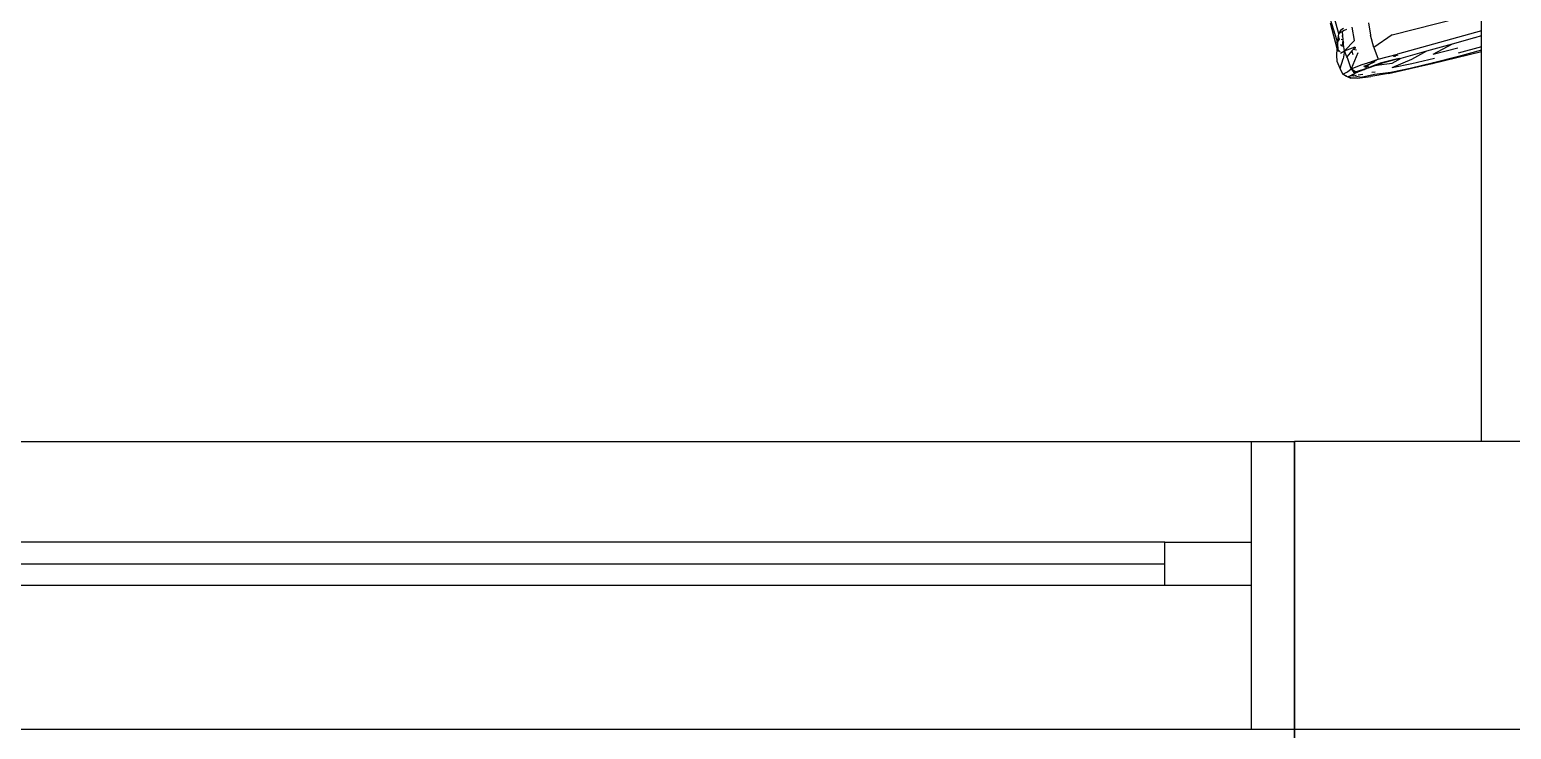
# Model space of a CAD drawing. Header units: millimetres. Extents: x -41292 to 298682, y -22072 to 33155.
# Drawn here: x 36566 to 37595, y 2681 to 3167 of the extents above; entities that cross this region are included whole.
import ezdxf

# ---------------------------------------------------------------- set-up
doc = ezdxf.new("R2010")
doc.units = ezdxf.units.MM
for name, color, linetype in [('가구', 8, 'Continuous'), ('벽1', 2, 'Continuous'), ('창호', 4, 'Continuous'), ('틀', 8, 'Continuous')]:
    doc.layers.add(name, color=color, linetype=linetype)

# ---------------------------------------------------------------- blocks, each defined once
blk = doc.blocks.new('AHSISHEUD')
for p, q in [((38140, 20811.2), (38202, 20827)), ((38202, 20814.1), (38202, 20827)), ((38101.8, 20807), (38096.9, 20822.6)), ((38101.7, 20801.7), (38097, 20819.3)), ((38102.8, 20811.8), (38099.8, 20822.8)), ((38102.8, 20811.8), (38104.2, 20814.7)), ((38104.1, 20812.8), (38104.2, 20814.7)), ((38105.3, 20813.6), (38104.1, 20812.8)), ((38104.2, 20814.7), (38106.2, 20815.8)), ((38106.5, 20814.2), (38105.3, 20813.6)), ((38105.6, 20810.6), (38105.3, 20813.6)), ((38106.5, 20814.2), (38106.6, 20814.4)), ((38106.6, 20814.2), (38106.5, 20814.2)), ((38108.3, 20814.9), (38106.6, 20814.2)), ((38106.6, 20814.2), (38106.6, 20814.4)), ((38113.8, 20807.2), (38112.1, 20816.6)), ((38123.4, 20819.6), (38124.9, 20810.9)), ((38202, 20814.1), (38143.6, 20797.8)), ((38202, 20810.7), (38202, 20814.1)), ((38101.8, 20807), (38102.4, 20808.6)), ((38101.8, 20806.8), (38101.8, 20807)), ((38101.8, 20806.8), (38102, 20806.3)), ((38102, 20804.2), (38101.8, 20806.8)), ((38102.2, 20806.8), (38102, 20806.3)), ((38102, 20804.9), (38102.2, 20806.8)), ((38102, 20806.3), (38102, 20804.9)), ((38102, 20804.2), (38102, 20804.9)), ((38102, 20804.9), (38102.2, 20801.2)), ((38102.2, 20801.2), (38102, 20804.2)), ((38102.2, 20806.8), (38102.4, 20808.6)), ((38103, 20808.1), (38102.2, 20806.8)), ((38102.4, 20808.6), (38102.8, 20811.8)), ((38102.4, 20808.6), (38102.7, 20809.3)), ((38102.7, 20809.3), (38103, 20810)), ((38102.7, 20809.3), (38103, 20808.1)), ((38104.1, 20812.8), (38102.8, 20811.8)), ((38103.2, 20808.1), (38103, 20808.1)), ((38105.1, 20803.4), (38104.1, 20804.3)), ((38105.9, 20807.8), (38104.5, 20807.9)), ((38104.9, 20810.6), (38105.6, 20810.6)), ((38105.5, 20803.8), (38105.6, 20805.4)), ((38105.9, 20808), (38105.6, 20810.6)), ((38105.6, 20805.4), (38105.9, 20807.8)), ((38106.1, 20806.1), (38105.6, 20805.4)), ((38105.6, 20805.4), (38106.2, 20805)), ((38106.4, 20802.9), (38105.7, 20803)), ((38105.9, 20807.8), (38105.9, 20808)), ((38105.9, 20807.7), (38105.9, 20807.8)), ((38106.1, 20806.1), (38105.9, 20807.8)), ((38106.2, 20805), (38106.1, 20806.1)), ((38106.2, 20804.4), (38106.2, 20805)), ((38106.4, 20802.9), (38106.2, 20804.4)), ((38106.7, 20800), (38106.4, 20802.9)), ((38113.8, 20807.2), (38106.7, 20800)), ((38106.7, 20800), (38114.2, 20802.8)), ((38114.2, 20802.8), (38113.7, 20802.1)), ((38127.2, 20802.5), (38124.9, 20810.9)), ((38140, 20811.2), (38127.2, 20802.5)), ((38164, 20800.1), (38181.8, 20805)), ((38168.5, 20797.7), (38181.8, 20805)), ((38181.8, 20805), (38197.4, 20809.4)), ((38202, 20802.9), (38185.7, 20798.5)), ((38197.4, 20809.4), (38197.5, 20809.4)), ((38197.5, 20809.4), (38202, 20810.7)), ((38201.4, 20810.3), (38202, 20810.6)), ((38202, 20810.6), (38202, 20810.7)), ((38202, 20802.9), (38202, 20810.6)), ((38202, 20800.6), (38202, 20802.9)), ((38101.4, 20797.1), (38101.7, 20801.7)), ((38101.8, 20792.7), (38101.4, 20797.1)), ((38102.3, 20799.6), (38101.7, 20801.7)), ((38103.9, 20787.9), (38101.8, 20792.7)), ((38102.2, 20801.1), (38102.2, 20801.2)), ((38103.9, 20799.3), (38102.2, 20801.1)), ((38102.2, 20801.1), (38102.3, 20799.6)), ((38103.9, 20787.9), (38105.9, 20794.5)), ((38104, 20798.5), (38106.7, 20800)), ((38106.7, 20800), (38105.9, 20794.5)), ((38108.5, 20796), (38106.7, 20800)), ((38111.9, 20800), (38108.5, 20796)), ((38108.8, 20795.3), (38108.5, 20796)), ((38108.8, 20795.3), (38108.7, 20795.3)), ((38111.5, 20787.7), (38108.8, 20795.3)), ((38116.1, 20798.8), (38111.5, 20787.7)), ((38112.8, 20801.1), (38111.9, 20800)), ((38111.9, 20800), (38112, 20799.9)), ((38112, 20799.9), (38112.6, 20797.5)), ((38113.6, 20802), (38112.8, 20801.1)), ((38115.2, 20800.6), (38112.8, 20801.1)), ((38114.6, 20802.1), (38113.6, 20802)), ((38113.7, 20802.1), (38113.6, 20802)), ((38114.5, 20802.1), (38113.7, 20802.1)), ((38113.7, 20802.1), (38114.6, 20802.1)), ((38122.9, 20791.8), (38127.6, 20793.4)), ((38126, 20792.2), (38127.6, 20793.4)), ((38128, 20792.5), (38126, 20792.2)), ((38127.2, 20802.5), (38130.2, 20794.2)), ((38127.6, 20793.4), (38128.2, 20793.5)), ((38128.2, 20793.5), (38130.2, 20794.2)), ((38128.2, 20793.5), (38129.1, 20793.4)), ((38130.2, 20794.2), (38143.6, 20797.8)), ((38141.7, 20794), (38131.6, 20791.6)), ((38144.8, 20794.7), (38133.5, 20791.7)), ((38133.5, 20791.7), (38141.7, 20794)), ((38139.9, 20791.5), (38146.2, 20795.1)), ((38140, 20788.5), (38153.5, 20794.4)), ((38141.6, 20796.5), (38140.6, 20796.2)), ((38141.2, 20796.6), (38141.6, 20796.5)), ((38143.8, 20797.1), (38141.6, 20796.5)), ((38141.6, 20796.5), (38142.2, 20796.5)), ((38141.7, 20794), (38144.7, 20794.8)), ((38144.8, 20794.7), (38141.7, 20794)), ((38144.8, 20794.7), (38146.2, 20795.1)), ((38146.2, 20795.1), (38164, 20800.1)), ((38153.5, 20794.4), (38164, 20800.1)), ((38153.6, 20791.4), (38169.3, 20794.9)), ((38202, 20799.5), (38167.7, 20791)), ((38168.5, 20797.7), (38185.5, 20802.2)), ((38186.1, 20796.1), (38168.6, 20791.7)), ((38202, 20800.6), (38186.1, 20796.1)), ((38202, 20799.5), (38202, 20800.6)), ((38202, 20528.7), (38202, 20799.5)), ((38105.7, 20783.9), (38103.9, 20787.9)), ((38105.7, 20783.9), (38109, 20785.5)), ((38107.5, 20782.8), (38105.7, 20783.9)), ((38108.2, 20782.8), (38107.5, 20782.8)), ((38107.5, 20782.8), (38111.3, 20781.2)), ((38109, 20785.5), (38111.5, 20787.7)), ((38109.5, 20782.3), (38110.7, 20782.8)), ((38111.3, 20781.2), (38109.5, 20782.3)), ((38110.7, 20782.8), (38112.4, 20783.6)), ((38112.8, 20782.8), (38110.7, 20782.8)), ((38111.5, 20787.7), (38119.1, 20790.5)), ((38113.9, 20785.8), (38111.5, 20787.7)), ((38111.5, 20787.7), (38113.4, 20785)), ((38112, 20783), (38113.9, 20784.3)), ((38112.4, 20783.6), (38112, 20783)), ((38113, 20782.8), (38112, 20783)), ((38112.4, 20783.6), (38113.9, 20784.3)), ((38112.8, 20782.8), (38113, 20782.8)), ((38113.4, 20785), (38113, 20784.5)), ((38113, 20782.8), (38114.8, 20783.1)), ((38114.4, 20782.4), (38113, 20782.8)), ((38113.9, 20785.8), (38113.4, 20785)), ((38113.4, 20785), (38113.9, 20784.3)), ((38114.4, 20785.4), (38113.9, 20785.8)), ((38114.4, 20785.4), (38113.9, 20784.3)), ((38115.8, 20785.2), (38113.9, 20784.3)), ((38115, 20785.6), (38114.4, 20785.4)), ((38118.4, 20781.6), (38114.4, 20782.4)), ((38122, 20787.9), (38115, 20785.6)), ((38115, 20785.6), (38115.8, 20785.2)), ((38115.5, 20781.2), (38125, 20782.3)), ((38117.3, 20785.8), (38115.8, 20785.2)), ((38115.8, 20785.2), (38116, 20785.1)), ((38116.3, 20783.4), (38119.6, 20784)), ((38120, 20786.9), (38117.3, 20785.8)), ((38127.7, 20783.7), (38118.4, 20781.6)), ((38119.1, 20790.5), (38122.9, 20791.8)), ((38120.2, 20787), (38120, 20786.9)), ((38123.4, 20788.2), (38120.2, 20787)), ((38120.7, 20787), (38120.2, 20787)), ((38120.3, 20789.4), (38124.1, 20790.9)), ((38121, 20788.7), (38124.1, 20790.9)), ((38121, 20788.7), (38123.7, 20789.2)), ((38122, 20787.9), (38126.9, 20789.8)), ((38126, 20792.2), (38122.9, 20791.8)), ((38123.4, 20788.2), (38128.7, 20790.1)), ((38124.1, 20790.9), (38126, 20792.2)), ((38124.1, 20790.9), (38125.6, 20791.5)), ((38137.3, 20784.4), (38125, 20782.3)), ((38125.6, 20791.5), (38127.5, 20792.2)), ((38128.2, 20785.3), (38125.9, 20785)), ((38126.9, 20789.8), (38131.3, 20791.5)), ((38126.9, 20789.8), (38128.7, 20790.1)), ((38138.9, 20785), (38127.7, 20783.7)), ((38128.7, 20790.1), (38129, 20790.1)), ((38129, 20790.1), (38139.9, 20791.5)), ((38129, 20790.1), (38129.2, 20790.2)), ((38129.2, 20790.2), (38133.5, 20791.7)), ((38129.2, 20790.2), (38131.3, 20791.5)), ((38131.3, 20791.5), (38131.6, 20791.6)), ((38137.3, 20784.4), (38152.5, 20787.8)), ((38151.3, 20787.4), (38137.3, 20784.4)), ((38152.5, 20787.8), (38138.9, 20785)), ((38140, 20788.5), (38153.6, 20791.4)), ((38167.7, 20791), (38151.3, 20787.4)), ((38168.6, 20791.7), (38152.5, 20787.8)), ((38168.6, 20791.7), (38167.7, 20791)), ((38115.5, 20781.2), (38111.3, 20781.2)), ((35072, 20528.7), (38072, 20528.7)), ((38072, 20528.7), (38072, 20328.7)), ((38202, 20528.7), (38072, 20528.7)), ((38652, 20528.7), (38202, 20528.7)), ((38072, 20328.7), (38952, 20328.7)), ((38072, 19228.7), (38072, 20328.7))]:
    blk.add_line(p, q)

msp = doc.modelspace()

# ---------------------------------------------------------------- linework, layer by layer
at = {"layer": '가구'}
msp.add_line((37444.67, 2680.58), (37444.67, 1580.58), dxfattribs=at)
at = {"layer": '벽1'}
for p, q in [((38324.67, 2880.58), (37444.67, 2880.58)), ((37444.67, 2680.58), (37444.67, 2880.58)), ((38324.67, 2680.58), (37444.67, 2680.58))]:
    msp.add_line(p, q, dxfattribs=at)
at = {"layer": '창호'}
for p, q in [((37354.67, 2810.58), (36024.67, 2810.58)), ((37354.67, 2780.58), (36024.67, 2780.58))]:
    msp.add_line(p, q, dxfattribs=at)
at = {"layer": '틀'}
for p, q in [((34444.67, 2880.58), (37444.67, 2880.58)), ((37414.67, 2880.58), (37414.67, 2680.58)), ((37444.67, 2880.58), (37444.67, 2680.58)), ((36024.67, 2795.58), (37354.67, 2795.58)), ((37444.67, 2680.58), (34444.67, 2680.58))]:
    msp.add_line(p, q, dxfattribs=at)
msp.add_lwpolyline([(37354.67, 2780.58), (37354.67, 2810.58), (37414.67, 2810.58), (37414.67, 2780.58)], close=True, dxfattribs=at)

# ---------------------------------------------------------------- block references
msp.add_blockref('AHSISHEUD', (-627.37, -17648.09))

doc.saveas('drawing.dxf')
